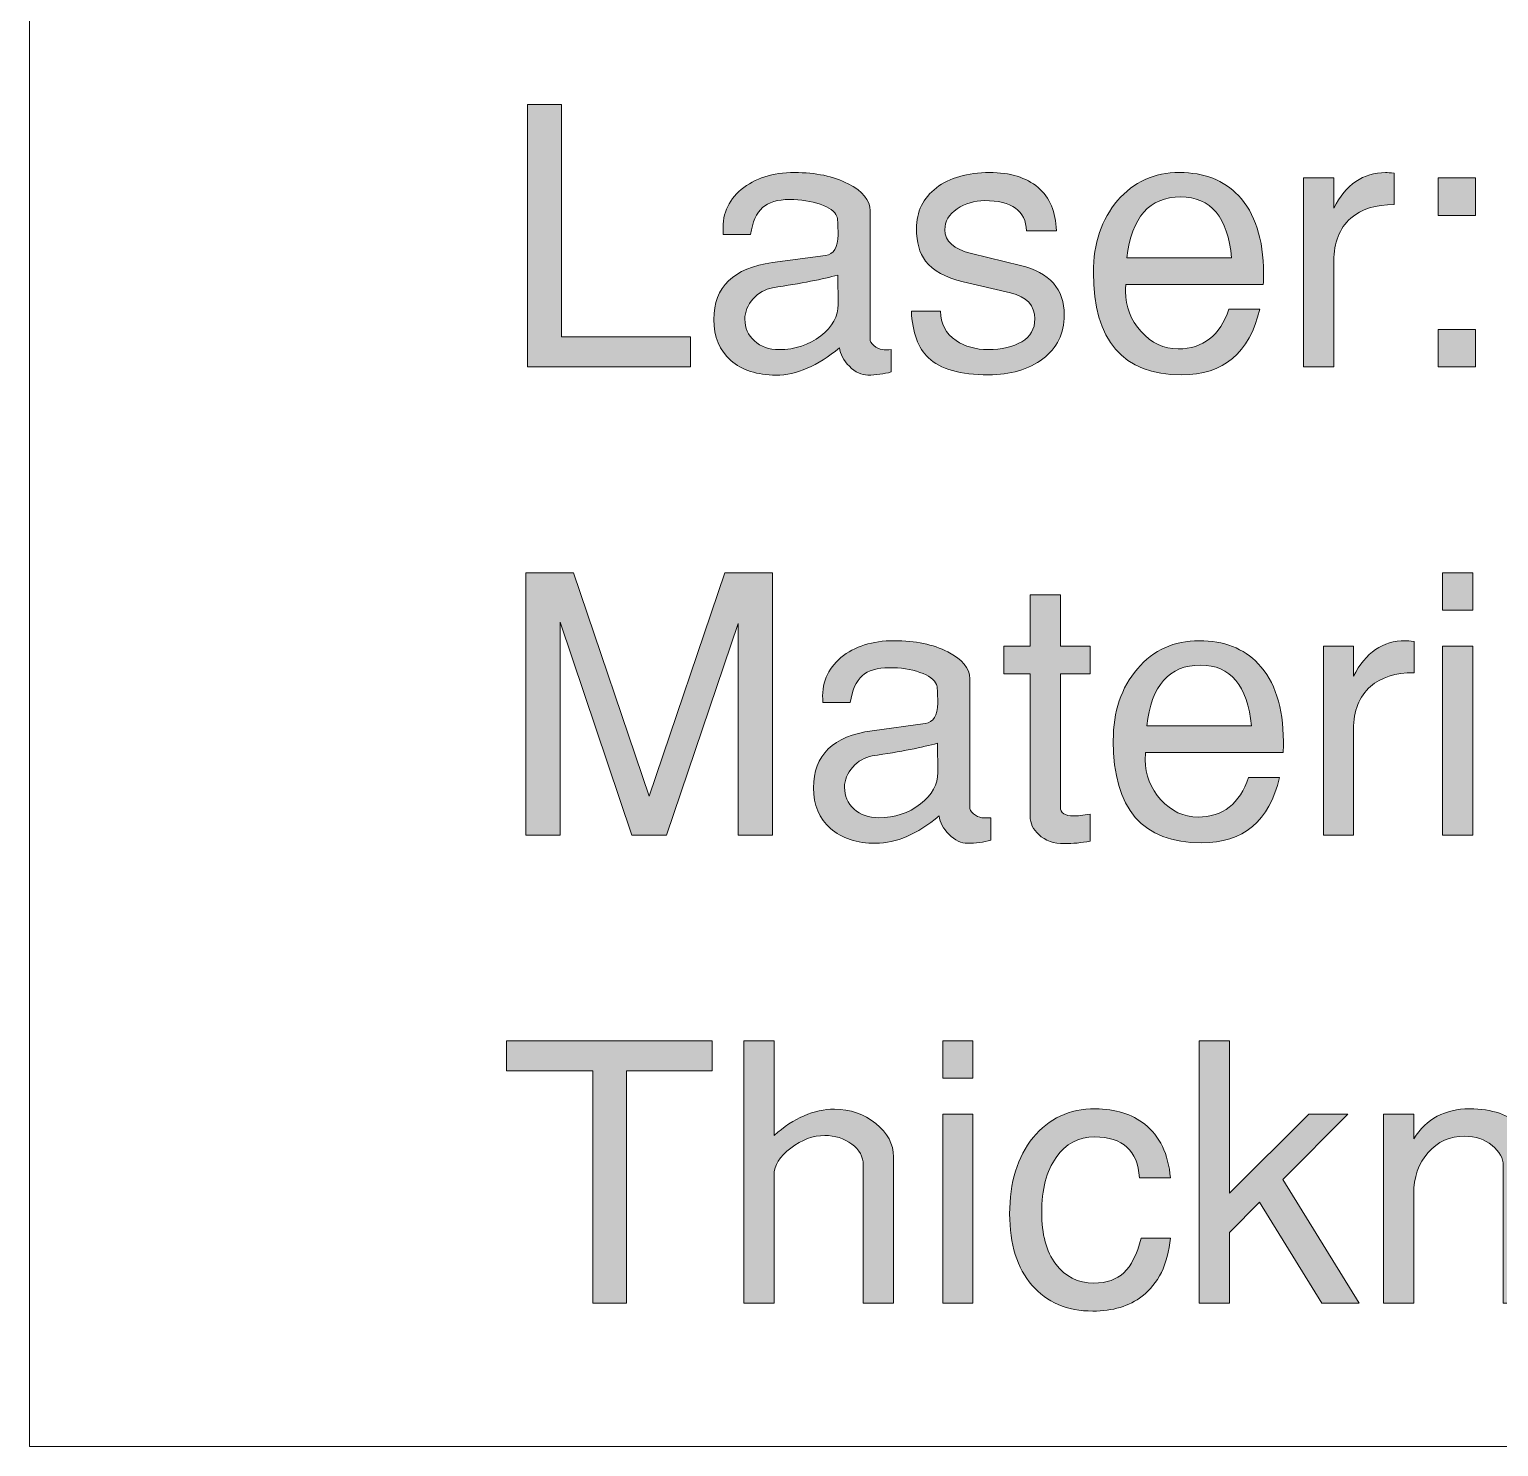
# Model space of a CAD drawing. Header units: inches. Extents: x 2 to 12.3, y -3 to -0.4.
# Drawn here: x 2.014 to 2.694, y -3.013 to -2.357 of the extents above; entities that cross this region are included whole.
import ezdxf

# ---------------------------------------------------------------- set-up
doc = ezdxf.new("R2010")
doc.units = ezdxf.units.IN
doc.header["$MEASUREMENT"] = 0
doc.layers.add('Layer 1', color=7, linetype='Continuous')

# ---------------------------------------------------------------- blocks, each defined once
blk = doc.blocks.new('block 17')
at = {"layer": 'Layer 1', "true_color": 0xed1f24}
h = blk.add_hatch(color=240, dxfattribs=at)
h.dxf.hatch_style = 2
h.paths.add_polyline_path([(2.35784, -2.7297), (2.34184, -2.7297), (2.34184, -2.63169), (2.30868, -2.7297), (2.29268, -2.7297), (2.25951, -2.63118), (2.25951, -2.7297), (2.24351, -2.7297), (2.24351, -2.60819), (2.26567, -2.60819), (2.30069, -2.71171), (2.33572, -2.60819), (2.35784, -2.60819)])
h = blk.add_hatch(color=240, dxfattribs=at)
h.dxf.hatch_style = 2
h.paths.add_polyline_path([(2.68218, -2.62553), (2.66818, -2.62553), (2.66818, -2.60819), (2.68218, -2.60819)])
h.paths.add_polyline_path([(2.68218, -2.7297), (2.66818, -2.7297), (2.66818, -2.6422), (2.68218, -2.6422)])
h = blk.add_hatch(color=240, dxfattribs=at)
h.dxf.hatch_style = 2
h.paths.add_polyline_path([(2.81217, -2.7297), (2.79818, -2.7297), (2.79818, -2.60819), (2.81217, -2.60819)])
h = blk.add_hatch(color=240, dxfattribs=at)
h.dxf.hatch_style = 2
edge = h.paths.add_edge_path()
edge.add_spline(control_points=[(2.50501, -2.73253), (2.5009, -2.7333), (2.4969, -2.7337), (2.49301, -2.7337), (2.48812, -2.7337), (2.48418, -2.73231), (2.48118, -2.72953), (2.47851, -2.72708), (2.47718, -2.72425), (2.47718, -2.72103), (2.47718, -2.72103), (2.47718, -2.65503), (2.47718, -2.65503), (2.47718, -2.65503), (2.46501, -2.65503), (2.46501, -2.65503), (2.46501, -2.65503), (2.46501, -2.6422), (2.46501, -2.6422), (2.46501, -2.6422), (2.47718, -2.6422), (2.47718, -2.6422), (2.47718, -2.6422), (2.47718, -2.61853), (2.47718, -2.61853), (2.47718, -2.61853), (2.49118, -2.61853), (2.49118, -2.61853), (2.49118, -2.61853), (2.49118, -2.6422), (2.49118, -2.6422), (2.49118, -2.6422), (2.50501, -2.6422), (2.50501, -2.6422), (2.50501, -2.6422), (2.50501, -2.65503), (2.50501, -2.65503), (2.50501, -2.65503), (2.49118, -2.65503), (2.49118, -2.65503), (2.49118, -2.65503), (2.49118, -2.7167), (2.49118, -2.7167), (2.49118, -2.71948), (2.49323, -2.72086), (2.49734, -2.72086), (2.49901, -2.72086), (2.50157, -2.72059), (2.50501, -2.72003), (2.50501, -2.72003), (2.50501, -2.73253), (2.50501, -2.73253)], knot_values=[0, 0, 0, 0, 1, 1, 1, 2, 2, 2, 3, 3, 3, 4, 4, 4, 5, 5, 5, 6, 6, 6, 7, 7, 7, 8, 8, 8, 9, 9, 9, 10, 10, 10, 11, 11, 11, 12, 12, 12, 13, 13, 13, 14, 14, 14, 15, 15, 15, 16, 16, 16, 17, 17, 17, 17], degree=3, periodic=1)
h = blk.add_hatch(color=240, dxfattribs=at)
h.dxf.hatch_style = 2
edge = h.paths.add_edge_path()
edge.add_spline(control_points=[(2.45901, -2.73207), (2.45557, -2.73304), (2.45196, -2.73353), (2.44818, -2.73353), (2.44518, -2.73353), (2.44231, -2.73216), (2.4396, -2.72944), (2.43687, -2.72673), (2.43534, -2.72386), (2.43501, -2.72086), (2.4249, -2.72931), (2.41512, -2.73353), (2.40568, -2.73353), (2.3969, -2.73353), (2.3899, -2.73124), (2.38468, -2.72668), (2.37946, -2.72212), (2.37684, -2.71583), (2.37684, -2.70781), (2.37684, -2.69267), (2.38588, -2.68387), (2.40394, -2.68142), (2.40394, -2.68142), (2.42853, -2.67808), (2.42853, -2.67808), (2.43241, -2.67752), (2.43435, -2.67436), (2.43435, -2.66857), (2.43435, -2.66366), (2.43418, -2.66083), (2.43385, -2.66005), (2.43285, -2.65771), (2.43027, -2.65582), (2.42612, -2.65436), (2.42196, -2.65292), (2.41723, -2.65219), (2.41192, -2.65219), (2.40638, -2.65219), (2.40219, -2.65344), (2.39937, -2.65594), (2.39655, -2.65845), (2.39469, -2.66258), (2.39381, -2.66836), (2.39381, -2.66836), (2.38118, -2.66836), (2.38118, -2.66836), (2.3804, -2.6597), (2.38318, -2.65275), (2.38951, -2.64753), (2.39585, -2.64231), (2.40407, -2.6397), (2.41418, -2.6397), (2.42396, -2.6397), (2.43223, -2.64142), (2.43901, -2.64486), (2.44579, -2.64831), (2.44918, -2.65247), (2.44918, -2.65736), (2.44918, -2.65736), (2.44918, -2.71653), (2.44918, -2.71653), (2.44918, -2.71775), (2.44976, -2.71887), (2.45093, -2.71986), (2.45209, -2.72086), (2.4534, -2.72148), (2.45485, -2.72169), (2.45595, -2.72181), (2.45734, -2.72181), (2.45901, -2.72169), (2.45901, -2.72169), (2.45901, -2.73207), (2.45901, -2.73207)], knot_values=[0, 0, 0, 0, 1, 1, 1, 2, 2, 2, 3, 3, 3, 4, 4, 4, 5, 5, 5, 6, 6, 6, 7, 7, 7, 8, 8, 8, 9, 9, 9, 10, 10, 10, 11, 11, 11, 12, 12, 12, 13, 13, 13, 14, 14, 14, 15, 15, 15, 16, 16, 16, 17, 17, 17, 18, 18, 18, 19, 19, 19, 20, 20, 20, 21, 21, 21, 22, 22, 22, 23, 23, 23, 24, 24, 24, 24], degree=3, periodic=1)
edge = h.paths.add_edge_path()
edge.add_spline(control_points=[(2.43435, -2.70076), (2.43435, -2.70076), (2.43418, -2.68719), (2.43418, -2.68719), (2.42748, -2.68909), (2.41743, -2.69105), (2.40403, -2.69306), (2.40051, -2.69373), (2.39749, -2.69546), (2.39497, -2.69825), (2.39244, -2.70104), (2.39118, -2.70417), (2.39118, -2.70763), (2.39118, -2.71165), (2.39266, -2.715), (2.39563, -2.71768), (2.39859, -2.72036), (2.40238, -2.72169), (2.407, -2.72169), (2.41446, -2.72169), (2.42092, -2.71958), (2.42636, -2.71533), (2.4318, -2.71109), (2.43446, -2.70623), (2.43435, -2.70076)], knot_values=[0, 0, 0, 0, 1, 1, 1, 2, 2, 2, 3, 3, 3, 4, 4, 4, 5, 5, 5, 6, 6, 6, 7, 7, 7, 8, 8, 8, 8], degree=3, periodic=1)
h = blk.add_hatch(color=240, dxfattribs=at)
h.dxf.hatch_style = 2
edge = h.paths.add_edge_path()
edge.add_spline(control_points=[(2.59451, -2.68636), (2.59451, -2.68848), (2.59446, -2.69019), (2.59434, -2.69153), (2.59434, -2.69153), (2.53067, -2.69153), (2.53067, -2.69153), (2.53057, -2.69231), (2.53051, -2.69342), (2.53051, -2.69486), (2.53051, -2.70186), (2.53292, -2.70803), (2.53774, -2.71337), (2.54256, -2.7187), (2.54829, -2.72136), (2.55495, -2.72136), (2.56647, -2.72136), (2.57428, -2.71525), (2.57838, -2.70303), (2.57838, -2.70303), (2.59268, -2.70303), (2.59268, -2.70303), (2.58801, -2.72325), (2.57595, -2.73336), (2.55651, -2.73336), (2.52928, -2.73336), (2.51568, -2.71758), (2.51568, -2.68603), (2.51568, -2.67247), (2.5194, -2.66136), (2.52684, -2.6527), (2.53429, -2.64403), (2.54384, -2.6397), (2.55551, -2.6397), (2.56696, -2.6397), (2.57606, -2.64326), (2.58285, -2.65036), (2.59051, -2.65847), (2.5944, -2.67047), (2.59451, -2.68636)], knot_values=[0, 0, 0, 0, 1, 1, 1, 2, 2, 2, 3, 3, 3, 4, 4, 4, 5, 5, 5, 6, 6, 6, 7, 7, 7, 8, 8, 8, 9, 9, 9, 10, 10, 10, 11, 11, 11, 12, 12, 12, 13, 13, 13, 13], degree=3, periodic=1)
edge = h.paths.add_edge_path()
edge.add_spline(control_points=[(2.57968, -2.67919), (2.57789, -2.66042), (2.57003, -2.65103), (2.5561, -2.65103), (2.5416, -2.65103), (2.53329, -2.66042), (2.53118, -2.67919), (2.53118, -2.67919), (2.57968, -2.67919), (2.57968, -2.67919)], knot_values=[0, 0, 0, 0, 1, 1, 1, 2, 2, 2, 3, 3, 3, 3], degree=3, periodic=1)
h = blk.add_hatch(color=240, dxfattribs=at)
h.dxf.hatch_style = 2
edge = h.paths.add_edge_path()
edge.add_spline(control_points=[(2.65501, -2.65453), (2.64645, -2.65453), (2.63973, -2.65664), (2.63484, -2.66086), (2.62962, -2.66553), (2.62701, -2.67214), (2.62701, -2.6807), (2.62701, -2.6807), (2.62701, -2.7297), (2.62701, -2.7297), (2.62701, -2.7297), (2.61301, -2.7297), (2.61301, -2.7297), (2.61301, -2.7297), (2.61301, -2.6422), (2.61301, -2.6422), (2.61301, -2.6422), (2.62701, -2.6422), (2.62701, -2.6422), (2.62701, -2.6422), (2.62701, -2.6562), (2.62701, -2.6562), (2.63256, -2.6452), (2.64056, -2.6397), (2.65101, -2.6397), (2.6519, -2.6397), (2.65323, -2.6398), (2.65501, -2.64003), (2.65501, -2.64003), (2.65501, -2.65453), (2.65501, -2.65453)], knot_values=[0, 0, 0, 0, 1, 1, 1, 2, 2, 2, 3, 3, 3, 4, 4, 4, 5, 5, 5, 6, 6, 6, 7, 7, 7, 8, 8, 8, 9, 9, 9, 10, 10, 10, 10], degree=3, periodic=1)
h = blk.add_hatch(color=240, dxfattribs=at)
h.dxf.hatch_style = 2
edge = h.paths.add_edge_path()
edge.add_spline(control_points=[(2.78317, -2.73207), (2.77972, -2.73304), (2.77612, -2.73353), (2.77234, -2.73353), (2.76933, -2.73353), (2.76647, -2.73216), (2.76375, -2.72944), (2.76103, -2.72673), (2.7595, -2.72386), (2.75917, -2.72086), (2.74906, -2.72931), (2.73928, -2.73353), (2.72984, -2.73353), (2.72106, -2.73353), (2.71406, -2.73124), (2.70884, -2.72668), (2.70361, -2.72212), (2.701, -2.71583), (2.701, -2.70781), (2.701, -2.69267), (2.71004, -2.68387), (2.7281, -2.68142), (2.7281, -2.68142), (2.75269, -2.67808), (2.75269, -2.67808), (2.75656, -2.67752), (2.7585, -2.67436), (2.7585, -2.66857), (2.7585, -2.66366), (2.75833, -2.66083), (2.75801, -2.66005), (2.75701, -2.65771), (2.75443, -2.65582), (2.75028, -2.65436), (2.74612, -2.65292), (2.74139, -2.65219), (2.73608, -2.65219), (2.73054, -2.65219), (2.72635, -2.65344), (2.72353, -2.65594), (2.7207, -2.65845), (2.71885, -2.66258), (2.71796, -2.66836), (2.71796, -2.66836), (2.70534, -2.66836), (2.70534, -2.66836), (2.70456, -2.6597), (2.70734, -2.65275), (2.71367, -2.64753), (2.72, -2.64231), (2.72822, -2.6397), (2.73834, -2.6397), (2.74811, -2.6397), (2.75639, -2.64142), (2.76317, -2.64486), (2.76994, -2.64831), (2.77334, -2.65247), (2.77334, -2.65736), (2.77334, -2.65736), (2.77334, -2.71653), (2.77334, -2.71653), (2.77334, -2.71775), (2.77392, -2.71887), (2.77509, -2.71986), (2.77625, -2.72086), (2.77756, -2.72148), (2.77901, -2.72169), (2.78011, -2.72181), (2.7815, -2.72181), (2.78317, -2.72169), (2.78317, -2.72169), (2.78317, -2.73207), (2.78317, -2.73207)], knot_values=[0, 0, 0, 0, 1, 1, 1, 2, 2, 2, 3, 3, 3, 4, 4, 4, 5, 5, 5, 6, 6, 6, 7, 7, 7, 8, 8, 8, 9, 9, 9, 10, 10, 10, 11, 11, 11, 12, 12, 12, 13, 13, 13, 14, 14, 14, 15, 15, 15, 16, 16, 16, 17, 17, 17, 18, 18, 18, 19, 19, 19, 20, 20, 20, 21, 21, 21, 22, 22, 22, 23, 23, 23, 24, 24, 24, 24], degree=3, periodic=1)
edge = h.paths.add_edge_path()
edge.add_spline(control_points=[(2.7585, -2.70076), (2.7585, -2.70076), (2.75834, -2.68719), (2.75834, -2.68719), (2.75163, -2.68909), (2.74158, -2.69105), (2.72819, -2.69306), (2.72467, -2.69373), (2.72165, -2.69546), (2.71912, -2.69825), (2.7166, -2.70104), (2.71534, -2.70417), (2.71534, -2.70763), (2.71534, -2.71165), (2.71682, -2.715), (2.71979, -2.71768), (2.72275, -2.72036), (2.72654, -2.72169), (2.73115, -2.72169), (2.73862, -2.72169), (2.74508, -2.71958), (2.75052, -2.71533), (2.75595, -2.71109), (2.75861, -2.70623), (2.7585, -2.70076)], knot_values=[0, 0, 0, 0, 1, 1, 1, 2, 2, 2, 3, 3, 3, 4, 4, 4, 5, 5, 5, 6, 6, 6, 7, 7, 7, 8, 8, 8, 8], degree=3, periodic=1)
h = blk.add_hatch(color=240, dxfattribs=at)
h.dxf.hatch_style = 2
h.paths.add_polyline_path([(2.85933, -2.65953), (2.842, -2.65953), (2.842, -2.6422), (2.85933, -2.6422)])
h.paths.add_polyline_path([(2.85933, -2.7297), (2.842, -2.7297), (2.842, -2.71236), (2.85933, -2.71236)])
at = {"layer": 'Layer 1', "lineweight": 0}
for points in [[(2.35784, -2.7297), (2.34184, -2.7297), (2.34184, -2.63169), (2.30868, -2.7297), (2.29268, -2.7297), (2.25951, -2.63118), (2.25951, -2.7297), (2.24351, -2.7297), (2.24351, -2.60819), (2.26567, -2.60819), (2.30069, -2.71171), (2.33572, -2.60819), (2.35784, -2.60819), (2.35784, -2.7297)], [(2.68218, -2.62553), (2.66818, -2.62553), (2.66818, -2.60819), (2.68218, -2.60819), (2.68218, -2.62553)], [(2.81217, -2.7297), (2.79818, -2.7297), (2.79818, -2.60819), (2.81217, -2.60819), (2.81217, -2.7297)], [(2.68218, -2.7297), (2.66818, -2.7297), (2.66818, -2.6422), (2.68218, -2.6422), (2.68218, -2.7297)], [(2.85933, -2.65953), (2.842, -2.65953), (2.842, -2.6422), (2.85933, -2.6422), (2.85933, -2.65953)], [(2.85933, -2.7297), (2.842, -2.7297), (2.842, -2.71236), (2.85933, -2.71236), (2.85933, -2.7297)]]:
    blk.add_lwpolyline(points, dxfattribs=at)
for points, knots in [([(2.50501, -2.73253), (2.5009, -2.7333), (2.4969, -2.7337), (2.49301, -2.7337), (2.48812, -2.7337), (2.48418, -2.73231), (2.48118, -2.72953), (2.47851, -2.72708), (2.47718, -2.72425), (2.47718, -2.72103), (2.47718, -2.72103), (2.47718, -2.65503), (2.47718, -2.65503), (2.47718, -2.65503), (2.46501, -2.65503), (2.46501, -2.65503), (2.46501, -2.65503), (2.46501, -2.6422), (2.46501, -2.6422), (2.46501, -2.6422), (2.47718, -2.6422), (2.47718, -2.6422), (2.47718, -2.6422), (2.47718, -2.61853), (2.47718, -2.61853), (2.47718, -2.61853), (2.49118, -2.61853), (2.49118, -2.61853), (2.49118, -2.61853), (2.49118, -2.6422), (2.49118, -2.6422), (2.49118, -2.6422), (2.50501, -2.6422), (2.50501, -2.6422), (2.50501, -2.6422), (2.50501, -2.65503), (2.50501, -2.65503), (2.50501, -2.65503), (2.49118, -2.65503), (2.49118, -2.65503), (2.49118, -2.65503), (2.49118, -2.7167), (2.49118, -2.7167), (2.49118, -2.71948), (2.49323, -2.72086), (2.49734, -2.72086), (2.49901, -2.72086), (2.50157, -2.72059), (2.50501, -2.72003), (2.50501, -2.72003), (2.50501, -2.73253), (2.50501, -2.73253)], [0, 0, 0, 0, 1, 1, 1, 2, 2, 2, 3, 3, 3, 4, 4, 4, 5, 5, 5, 6, 6, 6, 7, 7, 7, 8, 8, 8, 9, 9, 9, 10, 10, 10, 11, 11, 11, 12, 12, 12, 13, 13, 13, 14, 14, 14, 15, 15, 15, 16, 16, 16, 17, 17, 17, 17]), ([(2.45901, -2.73207), (2.45557, -2.73304), (2.45196, -2.73353), (2.44818, -2.73353), (2.44518, -2.73353), (2.44231, -2.73216), (2.4396, -2.72944), (2.43687, -2.72673), (2.43534, -2.72386), (2.43501, -2.72086), (2.4249, -2.72931), (2.41512, -2.73353), (2.40568, -2.73353), (2.3969, -2.73353), (2.3899, -2.73124), (2.38468, -2.72668), (2.37946, -2.72212), (2.37684, -2.71583), (2.37684, -2.70781), (2.37684, -2.69267), (2.38588, -2.68387), (2.40394, -2.68142), (2.40394, -2.68142), (2.42853, -2.67808), (2.42853, -2.67808), (2.43241, -2.67752), (2.43435, -2.67436), (2.43435, -2.66857), (2.43435, -2.66366), (2.43418, -2.66083), (2.43385, -2.66005), (2.43285, -2.65771), (2.43027, -2.65582), (2.42612, -2.65436), (2.42196, -2.65292), (2.41723, -2.65219), (2.41192, -2.65219), (2.40638, -2.65219), (2.40219, -2.65344), (2.39937, -2.65594), (2.39655, -2.65845), (2.39469, -2.66258), (2.39381, -2.66836), (2.39381, -2.66836), (2.38118, -2.66836), (2.38118, -2.66836), (2.3804, -2.6597), (2.38318, -2.65275), (2.38951, -2.64753), (2.39585, -2.64231), (2.40407, -2.6397), (2.41418, -2.6397), (2.42396, -2.6397), (2.43223, -2.64142), (2.43901, -2.64486), (2.44579, -2.64831), (2.44918, -2.65247), (2.44918, -2.65736), (2.44918, -2.65736), (2.44918, -2.71653), (2.44918, -2.71653), (2.44918, -2.71775), (2.44976, -2.71887), (2.45093, -2.71986), (2.45209, -2.72086), (2.4534, -2.72148), (2.45485, -2.72169), (2.45595, -2.72181), (2.45734, -2.72181), (2.45901, -2.72169), (2.45901, -2.72169), (2.45901, -2.73207), (2.45901, -2.73207)], [0, 0, 0, 0, 1, 1, 1, 2, 2, 2, 3, 3, 3, 4, 4, 4, 5, 5, 5, 6, 6, 6, 7, 7, 7, 8, 8, 8, 9, 9, 9, 10, 10, 10, 11, 11, 11, 12, 12, 12, 13, 13, 13, 14, 14, 14, 15, 15, 15, 16, 16, 16, 17, 17, 17, 18, 18, 18, 19, 19, 19, 20, 20, 20, 21, 21, 21, 22, 22, 22, 23, 23, 23, 24, 24, 24, 24]), ([(2.59451, -2.68636), (2.59451, -2.68848), (2.59446, -2.69019), (2.59434, -2.69153), (2.59434, -2.69153), (2.53067, -2.69153), (2.53067, -2.69153), (2.53057, -2.69231), (2.53051, -2.69342), (2.53051, -2.69486), (2.53051, -2.70186), (2.53292, -2.70803), (2.53774, -2.71337), (2.54256, -2.7187), (2.54829, -2.72136), (2.55495, -2.72136), (2.56647, -2.72136), (2.57428, -2.71525), (2.57838, -2.70303), (2.57838, -2.70303), (2.59268, -2.70303), (2.59268, -2.70303), (2.58801, -2.72325), (2.57595, -2.73336), (2.55651, -2.73336), (2.52928, -2.73336), (2.51568, -2.71758), (2.51568, -2.68603), (2.51568, -2.67247), (2.5194, -2.66136), (2.52684, -2.6527), (2.53429, -2.64403), (2.54384, -2.6397), (2.55551, -2.6397), (2.56696, -2.6397), (2.57606, -2.64326), (2.58285, -2.65036), (2.59051, -2.65847), (2.5944, -2.67047), (2.59451, -2.68636)], [0, 0, 0, 0, 1, 1, 1, 2, 2, 2, 3, 3, 3, 4, 4, 4, 5, 5, 5, 6, 6, 6, 7, 7, 7, 8, 8, 8, 9, 9, 9, 10, 10, 10, 11, 11, 11, 12, 12, 12, 13, 13, 13, 13]), ([(2.65501, -2.65453), (2.64645, -2.65453), (2.63973, -2.65664), (2.63484, -2.66086), (2.62962, -2.66553), (2.62701, -2.67214), (2.62701, -2.6807), (2.62701, -2.6807), (2.62701, -2.7297), (2.62701, -2.7297), (2.62701, -2.7297), (2.61301, -2.7297), (2.61301, -2.7297), (2.61301, -2.7297), (2.61301, -2.6422), (2.61301, -2.6422), (2.61301, -2.6422), (2.62701, -2.6422), (2.62701, -2.6422), (2.62701, -2.6422), (2.62701, -2.6562), (2.62701, -2.6562), (2.63256, -2.6452), (2.64056, -2.6397), (2.65101, -2.6397), (2.6519, -2.6397), (2.65323, -2.6398), (2.65501, -2.64003), (2.65501, -2.64003), (2.65501, -2.65453), (2.65501, -2.65453)], [0, 0, 0, 0, 1, 1, 1, 2, 2, 2, 3, 3, 3, 4, 4, 4, 5, 5, 5, 6, 6, 6, 7, 7, 7, 8, 8, 8, 9, 9, 9, 10, 10, 10, 10]), ([(2.78317, -2.73207), (2.77972, -2.73304), (2.77612, -2.73353), (2.77234, -2.73353), (2.76933, -2.73353), (2.76647, -2.73216), (2.76375, -2.72944), (2.76103, -2.72673), (2.7595, -2.72386), (2.75917, -2.72086), (2.74906, -2.72931), (2.73928, -2.73353), (2.72984, -2.73353), (2.72106, -2.73353), (2.71406, -2.73124), (2.70884, -2.72668), (2.70361, -2.72212), (2.701, -2.71583), (2.701, -2.70781), (2.701, -2.69267), (2.71004, -2.68387), (2.7281, -2.68142), (2.7281, -2.68142), (2.75269, -2.67808), (2.75269, -2.67808), (2.75656, -2.67752), (2.7585, -2.67436), (2.7585, -2.66857), (2.7585, -2.66366), (2.75833, -2.66083), (2.75801, -2.66005), (2.75701, -2.65771), (2.75443, -2.65582), (2.75028, -2.65436), (2.74612, -2.65292), (2.74139, -2.65219), (2.73608, -2.65219), (2.73054, -2.65219), (2.72635, -2.65344), (2.72353, -2.65594), (2.7207, -2.65845), (2.71885, -2.66258), (2.71796, -2.66836), (2.71796, -2.66836), (2.70534, -2.66836), (2.70534, -2.66836), (2.70456, -2.6597), (2.70734, -2.65275), (2.71367, -2.64753), (2.72, -2.64231), (2.72822, -2.6397), (2.73834, -2.6397), (2.74811, -2.6397), (2.75639, -2.64142), (2.76317, -2.64486), (2.76994, -2.64831), (2.77334, -2.65247), (2.77334, -2.65736), (2.77334, -2.65736), (2.77334, -2.71653), (2.77334, -2.71653), (2.77334, -2.71775), (2.77392, -2.71887), (2.77509, -2.71986), (2.77625, -2.72086), (2.77756, -2.72148), (2.77901, -2.72169), (2.78011, -2.72181), (2.7815, -2.72181), (2.78317, -2.72169), (2.78317, -2.72169), (2.78317, -2.73207), (2.78317, -2.73207)], [0, 0, 0, 0, 1, 1, 1, 2, 2, 2, 3, 3, 3, 4, 4, 4, 5, 5, 5, 6, 6, 6, 7, 7, 7, 8, 8, 8, 9, 9, 9, 10, 10, 10, 11, 11, 11, 12, 12, 12, 13, 13, 13, 14, 14, 14, 15, 15, 15, 16, 16, 16, 17, 17, 17, 18, 18, 18, 19, 19, 19, 20, 20, 20, 21, 21, 21, 22, 22, 22, 23, 23, 23, 24, 24, 24, 24]), ([(2.57968, -2.67919), (2.57789, -2.66042), (2.57003, -2.65103), (2.5561, -2.65103), (2.5416, -2.65103), (2.53329, -2.66042), (2.53118, -2.67919), (2.53118, -2.67919), (2.57968, -2.67919), (2.57968, -2.67919)], [0, 0, 0, 0, 1, 1, 1, 2, 2, 2, 3, 3, 3, 3]), ([(2.43435, -2.70076), (2.43435, -2.70076), (2.43418, -2.68719), (2.43418, -2.68719), (2.42748, -2.68909), (2.41743, -2.69105), (2.40403, -2.69306), (2.40051, -2.69373), (2.39749, -2.69546), (2.39497, -2.69825), (2.39244, -2.70104), (2.39118, -2.70417), (2.39118, -2.70763), (2.39118, -2.71165), (2.39266, -2.715), (2.39563, -2.71768), (2.39859, -2.72036), (2.40238, -2.72169), (2.407, -2.72169), (2.41446, -2.72169), (2.42092, -2.71958), (2.42636, -2.71533), (2.4318, -2.71109), (2.43446, -2.70623), (2.43435, -2.70076)], [0, 0, 0, 0, 1, 1, 1, 2, 2, 2, 3, 3, 3, 4, 4, 4, 5, 5, 5, 6, 6, 6, 7, 7, 7, 8, 8, 8, 8]), ([(2.7585, -2.70076), (2.7585, -2.70076), (2.75834, -2.68719), (2.75834, -2.68719), (2.75163, -2.68909), (2.74158, -2.69105), (2.72819, -2.69306), (2.72467, -2.69373), (2.72165, -2.69546), (2.71912, -2.69825), (2.7166, -2.70104), (2.71534, -2.70417), (2.71534, -2.70763), (2.71534, -2.71165), (2.71682, -2.715), (2.71979, -2.71768), (2.72275, -2.72036), (2.72654, -2.72169), (2.73115, -2.72169), (2.73862, -2.72169), (2.74508, -2.71958), (2.75052, -2.71533), (2.75595, -2.71109), (2.75861, -2.70623), (2.7585, -2.70076)], [0, 0, 0, 0, 1, 1, 1, 2, 2, 2, 3, 3, 3, 4, 4, 4, 5, 5, 5, 6, 6, 6, 7, 7, 7, 8, 8, 8, 8])]:
    blk.add_open_spline(points, degree=3, knots=knots, dxfattribs=at)
blk = doc.blocks.new('block 16')
at = {"layer": 'Layer 1'}
blk.add_blockref('block 17', (0, 0), dxfattribs=at)
blk = doc.blocks.new('block 20')
at = {"layer": 'Layer 1', "true_color": 0xed1f24}
h = blk.add_hatch(color=240, dxfattribs=at)
h.dxf.hatch_style = 2
h.paths.add_polyline_path([(2.32985, -2.83887), (2.29017, -2.83887), (2.29017, -2.94654), (2.27451, -2.94654), (2.27451, -2.83887), (2.23451, -2.83887), (2.23451, -2.82504), (2.32985, -2.82504)])
h = blk.add_hatch(color=240, dxfattribs=at)
h.dxf.hatch_style = 2
edge = h.paths.add_edge_path()
edge.add_spline(control_points=[(2.41385, -2.94654), (2.41385, -2.94654), (2.39985, -2.94654), (2.39985, -2.94654), (2.39985, -2.94654), (2.39985, -2.88254), (2.39985, -2.88254), (2.39985, -2.87876), (2.39806, -2.87554), (2.39451, -2.87287), (2.39096, -2.87021), (2.38679, -2.86888), (2.38201, -2.86888), (2.37668, -2.86888), (2.37143, -2.87082), (2.36626, -2.87471), (2.3611, -2.87859), (2.35851, -2.88277), (2.35851, -2.88721), (2.35851, -2.88721), (2.35851, -2.94654), (2.35851, -2.94654), (2.35851, -2.94654), (2.34451, -2.94654), (2.34451, -2.94654), (2.34451, -2.94654), (2.34451, -2.82504), (2.34451, -2.82504), (2.34451, -2.82504), (2.35851, -2.82504), (2.35851, -2.82504), (2.35851, -2.82504), (2.35851, -2.86888), (2.35851, -2.86888), (2.36773, -2.86077), (2.37707, -2.85671), (2.38651, -2.85671), (2.39385, -2.85671), (2.40023, -2.8589), (2.40568, -2.86329), (2.41112, -2.86768), (2.41385, -2.87282), (2.41385, -2.87871), (2.41385, -2.87871), (2.41385, -2.94654), (2.41385, -2.94654)], knot_values=[0, 0, 0, 0, 1, 1, 1, 2, 2, 2, 3, 3, 3, 4, 4, 4, 5, 5, 5, 6, 6, 6, 7, 7, 7, 8, 8, 8, 9, 9, 9, 10, 10, 10, 11, 11, 11, 12, 12, 12, 13, 13, 13, 14, 14, 14, 15, 15, 15, 15], degree=3, periodic=1)
h = blk.add_hatch(color=240, dxfattribs=at)
h.dxf.hatch_style = 2
h.paths.add_polyline_path([(2.45068, -2.84237), (2.43668, -2.84237), (2.43668, -2.82504), (2.45068, -2.82504)])
h.paths.add_polyline_path([(2.45068, -2.94654), (2.43668, -2.94654), (2.43668, -2.85904), (2.45068, -2.85904)])
h = blk.add_hatch(color=240, dxfattribs=at)
h.dxf.hatch_style = 2
h.paths.add_polyline_path([(2.62958, -2.94654), (2.61235, -2.94654), (2.58346, -2.89979), (2.56951, -2.91384), (2.56951, -2.94654), (2.55551, -2.94654), (2.55551, -2.82504), (2.56951, -2.82504), (2.56951, -2.89554), (2.60634, -2.85904), (2.62434, -2.85904), (2.59424, -2.88934)])
h = blk.add_hatch(color=240, dxfattribs=at)
h.dxf.hatch_style = 2
edge = h.paths.add_edge_path()
edge.add_spline(control_points=[(2.54218, -2.91638), (2.54095, -2.9286), (2.53657, -2.93759), (2.52901, -2.94337), (2.52301, -2.94793), (2.5154, -2.95021), (2.50618, -2.95021), (2.49429, -2.95021), (2.4849, -2.94621), (2.47801, -2.93821), (2.47112, -2.93021), (2.46768, -2.91921), (2.46768, -2.90521), (2.46768, -2.89054), (2.47129, -2.87876), (2.47851, -2.86987), (2.48573, -2.86098), (2.49534, -2.85654), (2.50734, -2.85654), (2.51668, -2.85654), (2.52435, -2.85893), (2.53034, -2.86371), (2.53723, -2.86915), (2.54118, -2.87743), (2.54218, -2.88854), (2.54218, -2.88854), (2.5278, -2.88854), (2.5278, -2.88854), (2.52703, -2.87587), (2.52011, -2.86954), (2.50708, -2.86954), (2.49961, -2.86954), (2.49365, -2.87271), (2.4892, -2.87904), (2.48473, -2.88538), (2.48251, -2.89387), (2.48251, -2.90454), (2.48251, -2.91465), (2.48468, -2.92262), (2.48903, -2.92846), (2.49337, -2.93429), (2.49928, -2.93721), (2.50675, -2.93721), (2.51265, -2.93721), (2.51727, -2.93562), (2.52062, -2.93245), (2.52396, -2.92929), (2.52663, -2.92393), (2.52864, -2.91638), (2.52864, -2.91638), (2.54218, -2.91638), (2.54218, -2.91638)], knot_values=[0, 0, 0, 0, 1, 1, 1, 2, 2, 2, 3, 3, 3, 4, 4, 4, 5, 5, 5, 6, 6, 6, 7, 7, 7, 8, 8, 8, 9, 9, 9, 10, 10, 10, 11, 11, 11, 12, 12, 12, 13, 13, 13, 14, 14, 14, 15, 15, 15, 16, 16, 16, 17, 17, 17, 17], degree=3, periodic=1)
h = blk.add_hatch(color=240, dxfattribs=at)
h.dxf.hatch_style = 2
edge = h.paths.add_edge_path()
edge.add_spline(control_points=[(2.71035, -2.94654), (2.71035, -2.94654), (2.69634, -2.94654), (2.69634, -2.94654), (2.69634, -2.94654), (2.69634, -2.88287), (2.69634, -2.88287), (2.69634, -2.87943), (2.69462, -2.87629), (2.69118, -2.87345), (2.68773, -2.87063), (2.68351, -2.86921), (2.67851, -2.86921), (2.67162, -2.86921), (2.66595, -2.87174), (2.66151, -2.87679), (2.65706, -2.88185), (2.65485, -2.88826), (2.65485, -2.89604), (2.65485, -2.89604), (2.65485, -2.94654), (2.65485, -2.94654), (2.65485, -2.94654), (2.64084, -2.94654), (2.64084, -2.94654), (2.64084, -2.94654), (2.64084, -2.85904), (2.64084, -2.85904), (2.64084, -2.85904), (2.65485, -2.85904), (2.65485, -2.85904), (2.65485, -2.85904), (2.65485, -2.87037), (2.65485, -2.87037), (2.66084, -2.86115), (2.66945, -2.85654), (2.68068, -2.85654), (2.69135, -2.85654), (2.69923, -2.85927), (2.70435, -2.86471), (2.70835, -2.86893), (2.71035, -2.87426), (2.71035, -2.8807), (2.71035, -2.8807), (2.71035, -2.94654), (2.71035, -2.94654)], knot_values=[0, 0, 0, 0, 1, 1, 1, 2, 2, 2, 3, 3, 3, 4, 4, 4, 5, 5, 5, 6, 6, 6, 7, 7, 7, 8, 8, 8, 9, 9, 9, 10, 10, 10, 11, 11, 11, 12, 12, 12, 13, 13, 13, 14, 14, 14, 15, 15, 15, 15], degree=3, periodic=1)
at = {"layer": 'Layer 1', "lineweight": 0}
for points in [[(2.32985, -2.83887), (2.29017, -2.83887), (2.29017, -2.94654), (2.27451, -2.94654), (2.27451, -2.83887), (2.23451, -2.83887), (2.23451, -2.82504), (2.32985, -2.82504), (2.32985, -2.83887)], [(2.45068, -2.84237), (2.43668, -2.84237), (2.43668, -2.82504), (2.45068, -2.82504), (2.45068, -2.84237)], [(2.62958, -2.94654), (2.61235, -2.94654), (2.58346, -2.89979), (2.56951, -2.91384), (2.56951, -2.94654), (2.55551, -2.94654), (2.55551, -2.82504), (2.56951, -2.82504), (2.56951, -2.89554), (2.60634, -2.85904), (2.62434, -2.85904), (2.59424, -2.88934), (2.62958, -2.94654)], [(2.45068, -2.94654), (2.43668, -2.94654), (2.43668, -2.85904), (2.45068, -2.85904), (2.45068, -2.94654)]]:
    blk.add_lwpolyline(points, dxfattribs=at)
for points, knots in [([(2.41385, -2.94654), (2.41385, -2.94654), (2.39985, -2.94654), (2.39985, -2.94654), (2.39985, -2.94654), (2.39985, -2.88254), (2.39985, -2.88254), (2.39985, -2.87876), (2.39806, -2.87554), (2.39451, -2.87287), (2.39096, -2.87021), (2.38679, -2.86888), (2.38201, -2.86888), (2.37668, -2.86888), (2.37143, -2.87082), (2.36626, -2.87471), (2.3611, -2.87859), (2.35851, -2.88277), (2.35851, -2.88721), (2.35851, -2.88721), (2.35851, -2.94654), (2.35851, -2.94654), (2.35851, -2.94654), (2.34451, -2.94654), (2.34451, -2.94654), (2.34451, -2.94654), (2.34451, -2.82504), (2.34451, -2.82504), (2.34451, -2.82504), (2.35851, -2.82504), (2.35851, -2.82504), (2.35851, -2.82504), (2.35851, -2.86888), (2.35851, -2.86888), (2.36773, -2.86077), (2.37707, -2.85671), (2.38651, -2.85671), (2.39385, -2.85671), (2.40023, -2.8589), (2.40568, -2.86329), (2.41112, -2.86768), (2.41385, -2.87282), (2.41385, -2.87871), (2.41385, -2.87871), (2.41385, -2.94654), (2.41385, -2.94654)], [0, 0, 0, 0, 1, 1, 1, 2, 2, 2, 3, 3, 3, 4, 4, 4, 5, 5, 5, 6, 6, 6, 7, 7, 7, 8, 8, 8, 9, 9, 9, 10, 10, 10, 11, 11, 11, 12, 12, 12, 13, 13, 13, 14, 14, 14, 15, 15, 15, 15]), ([(2.54218, -2.91638), (2.54095, -2.9286), (2.53657, -2.93759), (2.52901, -2.94337), (2.52301, -2.94793), (2.5154, -2.95021), (2.50618, -2.95021), (2.49429, -2.95021), (2.4849, -2.94621), (2.47801, -2.93821), (2.47112, -2.93021), (2.46768, -2.91921), (2.46768, -2.90521), (2.46768, -2.89054), (2.47129, -2.87876), (2.47851, -2.86987), (2.48573, -2.86098), (2.49534, -2.85654), (2.50734, -2.85654), (2.51668, -2.85654), (2.52435, -2.85893), (2.53034, -2.86371), (2.53723, -2.86915), (2.54118, -2.87743), (2.54218, -2.88854), (2.54218, -2.88854), (2.5278, -2.88854), (2.5278, -2.88854), (2.52703, -2.87587), (2.52011, -2.86954), (2.50708, -2.86954), (2.49961, -2.86954), (2.49365, -2.87271), (2.4892, -2.87904), (2.48473, -2.88538), (2.48251, -2.89387), (2.48251, -2.90454), (2.48251, -2.91465), (2.48468, -2.92262), (2.48903, -2.92846), (2.49337, -2.93429), (2.49928, -2.93721), (2.50675, -2.93721), (2.51265, -2.93721), (2.51727, -2.93562), (2.52062, -2.93245), (2.52396, -2.92929), (2.52663, -2.92393), (2.52864, -2.91638), (2.52864, -2.91638), (2.54218, -2.91638), (2.54218, -2.91638)], [0, 0, 0, 0, 1, 1, 1, 2, 2, 2, 3, 3, 3, 4, 4, 4, 5, 5, 5, 6, 6, 6, 7, 7, 7, 8, 8, 8, 9, 9, 9, 10, 10, 10, 11, 11, 11, 12, 12, 12, 13, 13, 13, 14, 14, 14, 15, 15, 15, 16, 16, 16, 17, 17, 17, 17]), ([(2.71035, -2.94654), (2.71035, -2.94654), (2.69634, -2.94654), (2.69634, -2.94654), (2.69634, -2.94654), (2.69634, -2.88287), (2.69634, -2.88287), (2.69634, -2.87943), (2.69462, -2.87629), (2.69118, -2.87345), (2.68773, -2.87063), (2.68351, -2.86921), (2.67851, -2.86921), (2.67162, -2.86921), (2.66595, -2.87174), (2.66151, -2.87679), (2.65706, -2.88185), (2.65485, -2.88826), (2.65485, -2.89604), (2.65485, -2.89604), (2.65485, -2.94654), (2.65485, -2.94654), (2.65485, -2.94654), (2.64084, -2.94654), (2.64084, -2.94654), (2.64084, -2.94654), (2.64084, -2.85904), (2.64084, -2.85904), (2.64084, -2.85904), (2.65485, -2.85904), (2.65485, -2.85904), (2.65485, -2.85904), (2.65485, -2.87037), (2.65485, -2.87037), (2.66084, -2.86115), (2.66945, -2.85654), (2.68068, -2.85654), (2.69135, -2.85654), (2.69923, -2.85927), (2.70435, -2.86471), (2.70835, -2.86893), (2.71035, -2.87426), (2.71035, -2.8807), (2.71035, -2.8807), (2.71035, -2.94654), (2.71035, -2.94654)], [0, 0, 0, 0, 1, 1, 1, 2, 2, 2, 3, 3, 3, 4, 4, 4, 5, 5, 5, 6, 6, 6, 7, 7, 7, 8, 8, 8, 9, 9, 9, 10, 10, 10, 11, 11, 11, 12, 12, 12, 13, 13, 13, 14, 14, 14, 15, 15, 15, 15])]:
    blk.add_open_spline(points, degree=3, knots=knots, dxfattribs=at)
blk = doc.blocks.new('block 19')
at = {"layer": 'Layer 1'}
blk.add_blockref('block 20', (0, 0), dxfattribs=at)
blk = doc.blocks.new('block 23')
at = {"layer": 'Layer 1', "true_color": 0xed1f24}
h = blk.add_hatch(color=240, dxfattribs=at)
h.dxf.hatch_style = 2
h.paths.add_polyline_path([(2.31984, -2.51285), (2.24434, -2.51285), (2.24434, -2.39135), (2.26001, -2.39135), (2.26001, -2.49902), (2.31984, -2.49902)])
h = blk.add_hatch(color=240, dxfattribs=at)
h.dxf.hatch_style = 2
edge = h.paths.add_edge_path()
edge.add_spline(control_points=[(2.41284, -2.51522), (2.4094, -2.51619), (2.40579, -2.51668), (2.40201, -2.51668), (2.39901, -2.51668), (2.39615, -2.51532), (2.39343, -2.5126), (2.3907, -2.50988), (2.38917, -2.50702), (2.38884, -2.50401), (2.37873, -2.51246), (2.36895, -2.51668), (2.35951, -2.51668), (2.35073, -2.51668), (2.34373, -2.5144), (2.33851, -2.50984), (2.33329, -2.50528), (2.33067, -2.49898), (2.33067, -2.49097), (2.33067, -2.47582), (2.33971, -2.46703), (2.35777, -2.46458), (2.35777, -2.46458), (2.38236, -2.46124), (2.38236, -2.46124), (2.38624, -2.46068), (2.38818, -2.45751), (2.38818, -2.45172), (2.38818, -2.44682), (2.38801, -2.44398), (2.38768, -2.4432), (2.38668, -2.44086), (2.3841, -2.43897), (2.37995, -2.43752), (2.37579, -2.43608), (2.37106, -2.43535), (2.36575, -2.43535), (2.36021, -2.43535), (2.35602, -2.4366), (2.3532, -2.4391), (2.35038, -2.4416), (2.34852, -2.44574), (2.34764, -2.45152), (2.34764, -2.45152), (2.33501, -2.45152), (2.33501, -2.45152), (2.33423, -2.44285), (2.33701, -2.43591), (2.34334, -2.43068), (2.34968, -2.42546), (2.3579, -2.42285), (2.36801, -2.42285), (2.37779, -2.42285), (2.38606, -2.42457), (2.39284, -2.42802), (2.39962, -2.43146), (2.40301, -2.43563), (2.40301, -2.44052), (2.40301, -2.44052), (2.40301, -2.49968), (2.40301, -2.49968), (2.40301, -2.50091), (2.40359, -2.50202), (2.40476, -2.50302), (2.40592, -2.50401), (2.40723, -2.50463), (2.40868, -2.50485), (2.40978, -2.50496), (2.41117, -2.50496), (2.41284, -2.50485), (2.41284, -2.50485), (2.41284, -2.51522), (2.41284, -2.51522)], knot_values=[0, 0, 0, 0, 1, 1, 1, 2, 2, 2, 3, 3, 3, 4, 4, 4, 5, 5, 5, 6, 6, 6, 7, 7, 7, 8, 8, 8, 9, 9, 9, 10, 10, 10, 11, 11, 11, 12, 12, 12, 13, 13, 13, 14, 14, 14, 15, 15, 15, 16, 16, 16, 17, 17, 17, 18, 18, 18, 19, 19, 19, 20, 20, 20, 21, 21, 21, 22, 22, 22, 23, 23, 23, 24, 24, 24, 24], degree=3, periodic=1)
edge = h.paths.add_edge_path()
edge.add_spline(control_points=[(2.38818, -2.48391), (2.38818, -2.48391), (2.38801, -2.47035), (2.38801, -2.47035), (2.38131, -2.47225), (2.37126, -2.4742), (2.35786, -2.47622), (2.35434, -2.47689), (2.35133, -2.47862), (2.3488, -2.4814), (2.34627, -2.4842), (2.34501, -2.48733), (2.34501, -2.49078), (2.34501, -2.49481), (2.34649, -2.49816), (2.34946, -2.50083), (2.35242, -2.50351), (2.35621, -2.50485), (2.36083, -2.50485), (2.36829, -2.50485), (2.37475, -2.50273), (2.38019, -2.49849), (2.38563, -2.49424), (2.38829, -2.48939), (2.38818, -2.48391)], knot_values=[0, 0, 0, 0, 1, 1, 1, 2, 2, 2, 3, 3, 3, 4, 4, 4, 5, 5, 5, 6, 6, 6, 7, 7, 7, 8, 8, 8, 8], degree=3, periodic=1)
h = blk.add_hatch(color=240, dxfattribs=at)
h.dxf.hatch_style = 2
edge = h.paths.add_edge_path()
edge.add_spline(control_points=[(2.49301, -2.48885), (2.49301, -2.49741), (2.4897, -2.50416), (2.48309, -2.5091), (2.47648, -2.51404), (2.46807, -2.51652), (2.45784, -2.51652), (2.44484, -2.51652), (2.43556, -2.51391), (2.43001, -2.50869), (2.42523, -2.50424), (2.42261, -2.49702), (2.42217, -2.48702), (2.42217, -2.48702), (2.43568, -2.48702), (2.43568, -2.48702), (2.43568, -2.49291), (2.43806, -2.49746), (2.44284, -2.50068), (2.44695, -2.50347), (2.4519, -2.50485), (2.45768, -2.50485), (2.46401, -2.50485), (2.4692, -2.50366), (2.47326, -2.50126), (2.47732, -2.49887), (2.47934, -2.49533), (2.47934, -2.49065), (2.47934, -2.48441), (2.47557, -2.4804), (2.46802, -2.47862), (2.46802, -2.47862), (2.44618, -2.47348), (2.44618, -2.47348), (2.43795, -2.47149), (2.43212, -2.46827), (2.42868, -2.46383), (2.4259, -2.46016), (2.42451, -2.45517), (2.42451, -2.44884), (2.42451, -2.44095), (2.42759, -2.43465), (2.43376, -2.42993), (2.43993, -2.42521), (2.44812, -2.42285), (2.45834, -2.42285), (2.4679, -2.42285), (2.4754, -2.42516), (2.48084, -2.42977), (2.48628, -2.43438), (2.48912, -2.44107), (2.48934, -2.44985), (2.48934, -2.44985), (2.4755, -2.44985), (2.4755, -2.44985), (2.47517, -2.44052), (2.46868, -2.43585), (2.45601, -2.43585), (2.45134, -2.43585), (2.44712, -2.43713), (2.44334, -2.43968), (2.43956, -2.44224), (2.43768, -2.44546), (2.43768, -2.44935), (2.43768, -2.45468), (2.44179, -2.45835), (2.45001, -2.46035), (2.45001, -2.46035), (2.47268, -2.46585), (2.47268, -2.46585), (2.48623, -2.46918), (2.49301, -2.47685), (2.49301, -2.48885)], knot_values=[0, 0, 0, 0, 1, 1, 1, 2, 2, 2, 3, 3, 3, 4, 4, 4, 5, 5, 5, 6, 6, 6, 7, 7, 7, 8, 8, 8, 9, 9, 9, 10, 10, 10, 11, 11, 11, 12, 12, 12, 13, 13, 13, 14, 14, 14, 15, 15, 15, 16, 16, 16, 17, 17, 17, 18, 18, 18, 19, 19, 19, 20, 20, 20, 21, 21, 21, 22, 22, 22, 23, 23, 23, 24, 24, 24, 24], degree=3, periodic=1)
h = blk.add_hatch(color=240, dxfattribs=at)
h.dxf.hatch_style = 2
edge = h.paths.add_edge_path()
edge.add_spline(control_points=[(2.58534, -2.46952), (2.58534, -2.47163), (2.58529, -2.47335), (2.58517, -2.47468), (2.58517, -2.47468), (2.5215, -2.47468), (2.5215, -2.47468), (2.5214, -2.47546), (2.52134, -2.47658), (2.52134, -2.47802), (2.52134, -2.48502), (2.52375, -2.49118), (2.52857, -2.49652), (2.53339, -2.50185), (2.53912, -2.50452), (2.54578, -2.50452), (2.5573, -2.50452), (2.56511, -2.49841), (2.56921, -2.48619), (2.56921, -2.48619), (2.58351, -2.48619), (2.58351, -2.48619), (2.57884, -2.50641), (2.56679, -2.51652), (2.54734, -2.51652), (2.52011, -2.51652), (2.50651, -2.50074), (2.50651, -2.46918), (2.50651, -2.45563), (2.51023, -2.44452), (2.51767, -2.43585), (2.52512, -2.42719), (2.53467, -2.42285), (2.54634, -2.42285), (2.55779, -2.42285), (2.56689, -2.42641), (2.57368, -2.43352), (2.58134, -2.44163), (2.58523, -2.45363), (2.58534, -2.46952)], knot_values=[0, 0, 0, 0, 1, 1, 1, 2, 2, 2, 3, 3, 3, 4, 4, 4, 5, 5, 5, 6, 6, 6, 7, 7, 7, 8, 8, 8, 9, 9, 9, 10, 10, 10, 11, 11, 11, 12, 12, 12, 13, 13, 13, 13], degree=3, periodic=1)
edge = h.paths.add_edge_path()
edge.add_spline(control_points=[(2.57051, -2.46235), (2.56872, -2.44358), (2.56086, -2.43418), (2.54693, -2.43418), (2.53243, -2.43418), (2.52412, -2.44358), (2.52201, -2.46235), (2.52201, -2.46235), (2.57051, -2.46235), (2.57051, -2.46235)], knot_values=[0, 0, 0, 0, 1, 1, 1, 2, 2, 2, 3, 3, 3, 3], degree=3, periodic=1)
h = blk.add_hatch(color=240, dxfattribs=at)
h.dxf.hatch_style = 2
edge = h.paths.add_edge_path()
edge.add_spline(control_points=[(2.64585, -2.43768), (2.63729, -2.43768), (2.63057, -2.4398), (2.62568, -2.44402), (2.62046, -2.44868), (2.61785, -2.4553), (2.61785, -2.46385), (2.61785, -2.46385), (2.61785, -2.51285), (2.61785, -2.51285), (2.61785, -2.51285), (2.60385, -2.51285), (2.60385, -2.51285), (2.60385, -2.51285), (2.60385, -2.42535), (2.60385, -2.42535), (2.60385, -2.42535), (2.61785, -2.42535), (2.61785, -2.42535), (2.61785, -2.42535), (2.61785, -2.43935), (2.61785, -2.43935), (2.6234, -2.42835), (2.6314, -2.42285), (2.64185, -2.42285), (2.64273, -2.42285), (2.64407, -2.42296), (2.64585, -2.42318), (2.64585, -2.42318), (2.64585, -2.43768), (2.64585, -2.43768)], knot_values=[0, 0, 0, 0, 1, 1, 1, 2, 2, 2, 3, 3, 3, 4, 4, 4, 5, 5, 5, 6, 6, 6, 7, 7, 7, 8, 8, 8, 9, 9, 9, 10, 10, 10, 10], degree=3, periodic=1)
h = blk.add_hatch(color=240, dxfattribs=at)
h.dxf.hatch_style = 2
h.paths.add_polyline_path([(2.68351, -2.44269), (2.66617, -2.44269), (2.66617, -2.42535), (2.68351, -2.42535)])
h.paths.add_polyline_path([(2.68351, -2.51285), (2.66617, -2.51285), (2.66617, -2.49552), (2.68351, -2.49552)])
at = {"layer": 'Layer 1', "lineweight": 0}
for points in [[(2.31984, -2.51285), (2.24434, -2.51285), (2.24434, -2.39135), (2.26001, -2.39135), (2.26001, -2.49902), (2.31984, -2.49902), (2.31984, -2.51285)], [(2.68351, -2.44269), (2.66617, -2.44269), (2.66617, -2.42535), (2.68351, -2.42535), (2.68351, -2.44269)], [(2.68351, -2.51285), (2.66617, -2.51285), (2.66617, -2.49552), (2.68351, -2.49552), (2.68351, -2.51285)]]:
    blk.add_lwpolyline(points, dxfattribs=at)
for points, knots in [([(2.41284, -2.51522), (2.4094, -2.51619), (2.40579, -2.51668), (2.40201, -2.51668), (2.39901, -2.51668), (2.39615, -2.51532), (2.39343, -2.5126), (2.3907, -2.50988), (2.38917, -2.50702), (2.38884, -2.50401), (2.37873, -2.51246), (2.36895, -2.51668), (2.35951, -2.51668), (2.35073, -2.51668), (2.34373, -2.5144), (2.33851, -2.50984), (2.33329, -2.50528), (2.33067, -2.49898), (2.33067, -2.49097), (2.33067, -2.47582), (2.33971, -2.46703), (2.35777, -2.46458), (2.35777, -2.46458), (2.38236, -2.46124), (2.38236, -2.46124), (2.38624, -2.46068), (2.38818, -2.45751), (2.38818, -2.45172), (2.38818, -2.44682), (2.38801, -2.44398), (2.38768, -2.4432), (2.38668, -2.44086), (2.3841, -2.43897), (2.37995, -2.43752), (2.37579, -2.43608), (2.37106, -2.43535), (2.36575, -2.43535), (2.36021, -2.43535), (2.35602, -2.4366), (2.3532, -2.4391), (2.35038, -2.4416), (2.34852, -2.44574), (2.34764, -2.45152), (2.34764, -2.45152), (2.33501, -2.45152), (2.33501, -2.45152), (2.33423, -2.44285), (2.33701, -2.43591), (2.34334, -2.43068), (2.34968, -2.42546), (2.3579, -2.42285), (2.36801, -2.42285), (2.37779, -2.42285), (2.38606, -2.42457), (2.39284, -2.42802), (2.39962, -2.43146), (2.40301, -2.43563), (2.40301, -2.44052), (2.40301, -2.44052), (2.40301, -2.49968), (2.40301, -2.49968), (2.40301, -2.50091), (2.40359, -2.50202), (2.40476, -2.50302), (2.40592, -2.50401), (2.40723, -2.50463), (2.40868, -2.50485), (2.40978, -2.50496), (2.41117, -2.50496), (2.41284, -2.50485), (2.41284, -2.50485), (2.41284, -2.51522), (2.41284, -2.51522)], [0, 0, 0, 0, 1, 1, 1, 2, 2, 2, 3, 3, 3, 4, 4, 4, 5, 5, 5, 6, 6, 6, 7, 7, 7, 8, 8, 8, 9, 9, 9, 10, 10, 10, 11, 11, 11, 12, 12, 12, 13, 13, 13, 14, 14, 14, 15, 15, 15, 16, 16, 16, 17, 17, 17, 18, 18, 18, 19, 19, 19, 20, 20, 20, 21, 21, 21, 22, 22, 22, 23, 23, 23, 24, 24, 24, 24]), ([(2.49301, -2.48885), (2.49301, -2.49741), (2.4897, -2.50416), (2.48309, -2.5091), (2.47648, -2.51404), (2.46807, -2.51652), (2.45784, -2.51652), (2.44484, -2.51652), (2.43556, -2.51391), (2.43001, -2.50869), (2.42523, -2.50424), (2.42261, -2.49702), (2.42217, -2.48702), (2.42217, -2.48702), (2.43568, -2.48702), (2.43568, -2.48702), (2.43568, -2.49291), (2.43806, -2.49746), (2.44284, -2.50068), (2.44695, -2.50347), (2.4519, -2.50485), (2.45768, -2.50485), (2.46401, -2.50485), (2.4692, -2.50366), (2.47326, -2.50126), (2.47732, -2.49887), (2.47934, -2.49533), (2.47934, -2.49065), (2.47934, -2.48441), (2.47557, -2.4804), (2.46802, -2.47862), (2.46802, -2.47862), (2.44618, -2.47348), (2.44618, -2.47348), (2.43795, -2.47149), (2.43212, -2.46827), (2.42868, -2.46383), (2.4259, -2.46016), (2.42451, -2.45517), (2.42451, -2.44884), (2.42451, -2.44095), (2.42759, -2.43465), (2.43376, -2.42993), (2.43993, -2.42521), (2.44812, -2.42285), (2.45834, -2.42285), (2.4679, -2.42285), (2.4754, -2.42516), (2.48084, -2.42977), (2.48628, -2.43438), (2.48912, -2.44107), (2.48934, -2.44985), (2.48934, -2.44985), (2.4755, -2.44985), (2.4755, -2.44985), (2.47517, -2.44052), (2.46868, -2.43585), (2.45601, -2.43585), (2.45134, -2.43585), (2.44712, -2.43713), (2.44334, -2.43968), (2.43956, -2.44224), (2.43768, -2.44546), (2.43768, -2.44935), (2.43768, -2.45468), (2.44179, -2.45835), (2.45001, -2.46035), (2.45001, -2.46035), (2.47268, -2.46585), (2.47268, -2.46585), (2.48623, -2.46918), (2.49301, -2.47685), (2.49301, -2.48885)], [0, 0, 0, 0, 1, 1, 1, 2, 2, 2, 3, 3, 3, 4, 4, 4, 5, 5, 5, 6, 6, 6, 7, 7, 7, 8, 8, 8, 9, 9, 9, 10, 10, 10, 11, 11, 11, 12, 12, 12, 13, 13, 13, 14, 14, 14, 15, 15, 15, 16, 16, 16, 17, 17, 17, 18, 18, 18, 19, 19, 19, 20, 20, 20, 21, 21, 21, 22, 22, 22, 23, 23, 23, 24, 24, 24, 24]), ([(2.58534, -2.46952), (2.58534, -2.47163), (2.58529, -2.47335), (2.58517, -2.47468), (2.58517, -2.47468), (2.5215, -2.47468), (2.5215, -2.47468), (2.5214, -2.47546), (2.52134, -2.47658), (2.52134, -2.47802), (2.52134, -2.48502), (2.52375, -2.49118), (2.52857, -2.49652), (2.53339, -2.50185), (2.53912, -2.50452), (2.54578, -2.50452), (2.5573, -2.50452), (2.56511, -2.49841), (2.56921, -2.48619), (2.56921, -2.48619), (2.58351, -2.48619), (2.58351, -2.48619), (2.57884, -2.50641), (2.56679, -2.51652), (2.54734, -2.51652), (2.52011, -2.51652), (2.50651, -2.50074), (2.50651, -2.46918), (2.50651, -2.45563), (2.51023, -2.44452), (2.51767, -2.43585), (2.52512, -2.42719), (2.53467, -2.42285), (2.54634, -2.42285), (2.55779, -2.42285), (2.56689, -2.42641), (2.57368, -2.43352), (2.58134, -2.44163), (2.58523, -2.45363), (2.58534, -2.46952)], [0, 0, 0, 0, 1, 1, 1, 2, 2, 2, 3, 3, 3, 4, 4, 4, 5, 5, 5, 6, 6, 6, 7, 7, 7, 8, 8, 8, 9, 9, 9, 10, 10, 10, 11, 11, 11, 12, 12, 12, 13, 13, 13, 13]), ([(2.64585, -2.43768), (2.63729, -2.43768), (2.63057, -2.4398), (2.62568, -2.44402), (2.62046, -2.44868), (2.61785, -2.4553), (2.61785, -2.46385), (2.61785, -2.46385), (2.61785, -2.51285), (2.61785, -2.51285), (2.61785, -2.51285), (2.60385, -2.51285), (2.60385, -2.51285), (2.60385, -2.51285), (2.60385, -2.42535), (2.60385, -2.42535), (2.60385, -2.42535), (2.61785, -2.42535), (2.61785, -2.42535), (2.61785, -2.42535), (2.61785, -2.43935), (2.61785, -2.43935), (2.6234, -2.42835), (2.6314, -2.42285), (2.64185, -2.42285), (2.64273, -2.42285), (2.64407, -2.42296), (2.64585, -2.42318), (2.64585, -2.42318), (2.64585, -2.43768), (2.64585, -2.43768)], [0, 0, 0, 0, 1, 1, 1, 2, 2, 2, 3, 3, 3, 4, 4, 4, 5, 5, 5, 6, 6, 6, 7, 7, 7, 8, 8, 8, 9, 9, 9, 10, 10, 10, 10]), ([(2.57051, -2.46235), (2.56872, -2.44358), (2.56086, -2.43418), (2.54693, -2.43418), (2.53243, -2.43418), (2.52412, -2.44358), (2.52201, -2.46235), (2.52201, -2.46235), (2.57051, -2.46235), (2.57051, -2.46235)], [0, 0, 0, 0, 1, 1, 1, 2, 2, 2, 3, 3, 3, 3]), ([(2.38818, -2.48391), (2.38818, -2.48391), (2.38801, -2.47035), (2.38801, -2.47035), (2.38131, -2.47225), (2.37126, -2.4742), (2.35786, -2.47622), (2.35434, -2.47689), (2.35133, -2.47862), (2.3488, -2.4814), (2.34627, -2.4842), (2.34501, -2.48733), (2.34501, -2.49078), (2.34501, -2.49481), (2.34649, -2.49816), (2.34946, -2.50083), (2.35242, -2.50351), (2.35621, -2.50485), (2.36083, -2.50485), (2.36829, -2.50485), (2.37475, -2.50273), (2.38019, -2.49849), (2.38563, -2.49424), (2.38829, -2.48939), (2.38818, -2.48391)], [0, 0, 0, 0, 1, 1, 1, 2, 2, 2, 3, 3, 3, 4, 4, 4, 5, 5, 5, 6, 6, 6, 7, 7, 7, 8, 8, 8, 8])]:
    blk.add_open_spline(points, degree=3, knots=knots, dxfattribs=at)
blk = doc.blocks.new('block 22')
at = {"layer": 'Layer 1'}
blk.add_blockref('block 23', (0, 0), dxfattribs=at)
blk = doc.blocks.new('block 5')
at = {"layer": 'Layer 1'}
for name in ['block 22', 'block 16', 'block 19']:
    blk.add_blockref(name, (0, 0), dxfattribs=at)

msp = doc.modelspace()

# ---------------------------------------------------------------- linework, layer by layer
at = {"layer": 'Layer 1', "color": 7, "lineweight": 5, "true_color": 0xffffff}
msp.add_lwpolyline([(4.11197, -2.65177), (4.11197, -3.01299), (6.01356, -3.01299), (6.01356, -1.70011), (4.11197, -1.70011), (4.11197, -2.06132), (3.91515, -2.06132), (3.91515, -1.70011), (2.01356, -1.70011), (2.01356, -3.01299), (3.91515, -3.01299), (3.91515, -2.65177)], dxfattribs=at)

# ---------------------------------------------------------------- block references
at = {"layer": 'Layer 1'}
msp.add_blockref('block 5', (0, 0), dxfattribs=at)

doc.saveas('drawing.dxf')
